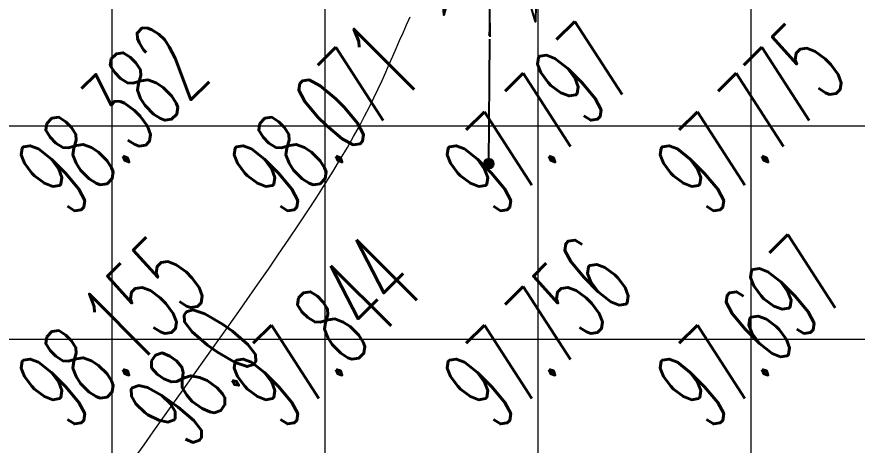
# Model space of a CAD drawing. Header units: millimetres. Extents: x 684983 to 685377, y 990360 to 990509.
# Drawn here: x 685043.12 to 685051.01, y 990417.05 to 990421.06 of the extents above; entities that cross this region are included whole.
import ezdxf
from ezdxf.enums import TextEntityAlignment as Align

# ---------------------------------------------------------------- set-up
doc = ezdxf.new("R2010")
doc.units = ezdxf.units.MM
for name, color, linetype, lineweight in [('AP-1', 7, 'Continuous', 13), ('CON_1', 7, 'Continuous', 9), ('grid', 8, 'Continuous', 9), ('GRID LEVELS', 7, 'Continuous', 13)]:
    doc.layers.add(name, color=color, linetype=linetype, lineweight=lineweight)
doc.layers.add('SYMBOLS', color=7, linetype='Continuous')
doc.styles.get("Standard").update_dxf_attribs({"font": 'RomanS'})

# ---------------------------------------------------------------- blocks, each defined once
blk = doc.blocks.new('A$C11072AF8')
blk.add_hatch(color=3).paths.add_polyline_path([(0.7827, 0.03, 1), (0.7227, 0.03, 1)])
at = {"color": 3}
blk.add_line((0.7527, 0.03), (0.7578, 0.8082), dxfattribs=at)
blk.add_lwpolyline([(0.7538, 0.8315), (0.7578, 0.8627), (0.7578, 1.4423), (0.553, 1.2582), (0.4711, 0.9582), (0.4506, 1.2582), (0.5803, 1.3673), (0.7441, 1.4491), (0.553, 1.5309), (0.1775, 1.5377), (0, 1.4491), (0.1707, 1.64), (0.3687, 1.6332), (0.7441, 1.4627), (0.6486, 1.7423), (0.3687, 2.0219), (0.5803, 1.9059), (0.6622, 1.7082), (0.7441, 1.4559), (0.8397, 1.7491), (0.9489, 1.94), (1.1196, 2.015), (0.8397, 1.7218), (0.7373, 1.415), (1.0991, 1.6332), (1.3244, 1.6332), (1.5224, 1.4355), (1.3108, 1.5446), (0.9558, 1.5377), (0.7305, 1.4491), (0.9694, 1.34), (1.0513, 1.2377), (1.0445, 0.9173), (0.9489, 1.2446), (0.751, 1.4287), (0.7578, 0.8354), (0.7591, 0.8234)], dxfattribs=at)
blk.add_circle((0.7527, 0.03), 0.03, dxfattribs=at)
blk = doc.blocks.new('A$C0CA14312')
blk.add_blockref('A$C11072AF8', (0, 0))
blk = doc.blocks.new('CCONUT')
at = {"xscale": 0.6000000000000001, "yscale": 0.6000000000000001, "zscale": 0.6000000000000001}
blk.add_blockref('A$C0CA14312', (-0.4516, -0.018), dxfattribs=at)

msp = doc.modelspace()

# ---------------------------------------------------------------- linework, layer by layer
at = {"layer": 'CON_1', "color": 49, "linetype": 'Continuous', "elevation": 98, "flags": 128}
msp.add_lwpolyline([(685044.2336, 990416.9323), (685044.317, 990417.05), (685044.4042, 990417.1725), (685044.4949, 990417.2997), (685044.5886, 990417.4308), (685044.6847, 990417.5653), (685044.7828, 990417.7027), (685044.8824, 990417.8424), (685044.9831, 990417.9838), (685045.0843, 990418.1265), (685045.1855, 990418.2698), (685045.2863, 990418.4132), (685045.3861, 990418.5562), (685045.4845, 990418.6981), (685045.5811, 990418.8385), (685045.6752, 990418.9767), (685045.7665, 990419.1122), (685045.8543, 990419.2446), (685045.9384, 990419.3731), (685046.0181, 990419.4973), (685046.0929, 990419.6166), (685046.1625, 990419.7304), (685046.2264, 990419.8384), (685046.285, 990419.9408), (685046.3388, 990420.0382), (685046.3882, 990420.1311), (685046.4337, 990420.2198), (685046.4759, 990420.3049), (685046.5151, 990420.387), (685046.5519, 990420.4663), (685046.5868, 990420.5435), (685046.6202, 990420.619), (685046.6526, 990420.6933), (685046.6845, 990420.7669), (685046.7164, 990420.8403), (685046.7488, 990420.9138), (685046.7821, 990420.9881), (685046.8169, 990421.0636)], dxfattribs=at)
at = {"layer": 'grid'}
for p, q in [((685044.0136, 990509.1548), (685044.0136, 990370.8996)), ((685046.0136, 990509.1548), (685046.0136, 990370.8996)), ((685048.0136, 990509.1548), (685048.0136, 990370.8996)), ((685050.0136, 990509.1548), (685050.0136, 990370.8996)), ((685085.1957, 990420.0381), (684982.7636, 990420.0381)), ((685085.1957, 990418.0381), (684982.7636, 990418.0381))]:
    msp.add_line(p, q, dxfattribs=at)

# ---------------------------------------------------------------- block references
at = {"layer": 'SYMBOLS', "ltscale": 10, "xscale": 2.5, "yscale": 2.5, "zscale": 2.5}
msp.add_blockref('CCONUT', (685047.555, 990419.686, 97.793), dxfattribs=at)

# ---------------------------------------------------------------- texts
at = {"layer": 'AP-1', "color": 6, "width": 0.5}
msp.add_text('98.0', height=0.8, rotation=54.46515, dxfattribs=at).set_placement((685044.7815, 990417.7009, 98), align=Align.MIDDLE_CENTER)
at = {"layer": 'GRID LEVELS', "width": 0.5}
for s, p in [('97.797', (685047.63, 990419.1578, 97.7972)), ('98.382', (685043.63, 990419.1578, 98.3817)), ('98.071', (685045.63, 990419.1578, 98.0706)), ('97.775', (685049.63, 990419.1578, 97.7746)), ('98.155', (685043.63, 990417.1578, 98.1549)), ('97.844', (685045.63, 990417.1578, 97.8436)), ('97.756', (685047.63, 990417.1578, 97.7557)), ('97.697', (685049.63, 990417.1578, 97.6972))]:
    msp.add_text(s, height=0.8, rotation=45, dxfattribs=at).set_placement(p)

doc.saveas('drawing.dxf')
